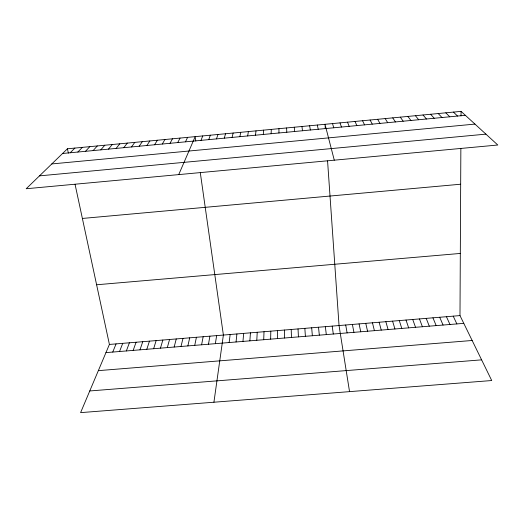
<?xml version="1.0" encoding="UTF-8"?>
<svg xmlns="http://www.w3.org/2000/svg" width="524" height="524" viewBox="0 0 524 524"><rect width="100%" height="100%" fill="white"/><g stroke="black" fill="none" stroke-linecap="round" stroke-linejoin="round"><path stroke-width="0.79" d="M277.582 338.583L277.602 330.598M75.056 184.304L109.411 344.438L80.604 412.63L491.722 380.535L459.987 315.592L460.858 148.534M461.028 115.902L461.055 111.37L67.432 148.783L26.2 188.745L497.8 145.017L461.055 111.37M270.646 339.146L270.803 331.161M263.716 339.716L264.011 331.718M271.124 133.718L271.288 129.408M256.793 340.279L257.232 332.275M249.869 340.849L250.446 332.832M263.297 134.465L263.644 130.135M242.959 341.412L243.673 333.395M236.049 341.976L236.907 333.952M255.483 135.205L256.007 130.856M229.152 342.539L230.147 334.502M213.923 402.222L223.388 335.059L200.299 172.691M215.364 343.672L216.641 335.615M247.675 135.945L248.376 131.583M208.48 344.235L209.895 336.172M201.602 344.792L203.155 336.729M239.874 136.685L240.752 132.31M194.732 345.355L196.421 337.279M187.867 345.919L189.695 337.836M232.086 137.419L233.141 133.03M181.009 346.482L182.974 338.386M174.158 347.039L176.254 338.936M167.313 347.602L169.547 339.493M224.298 138.159L225.53 133.758M160.468 348.159L162.84 340.043M153.637 348.715L156.139 340.593M216.523 138.893L217.932 134.478M146.805 349.279L149.451 341.144M139.98 349.836L142.764 341.694M208.755 139.633L210.334 135.199M133.168 350.392L136.083 342.244M126.356 350.949L129.402 342.794M119.551 351.506L122.734 343.344M200.993 140.367L202.749 135.919M112.752 352.062L116.066 343.895M178.73 174.603L195.17 136.64L195.793 141.035M185.489 141.834L187.599 137.36M177.754 142.567L180.033 138.081M170.025 143.301L172.475 138.794M162.296 144.035L164.929 139.515M154.58 144.768L157.383 140.229M146.877 145.495L149.851 140.949M139.174 146.229L142.318 141.663M131.478 146.956L134.799 142.377M123.795 147.683L127.286 143.091M116.118 148.41L119.78 143.805M108.448 149.137L112.28 144.519M100.785 149.864L104.787 145.233M93.128 150.591L97.3 145.941M85.478 151.312L89.827 146.655M77.84 152.039L82.353 147.362M70.209 152.759L74.893 148.069M62.579 153.486L465.358 115.313M51.791 163.94L474.947 124.096M39.49 175.868L485.918 134.137M82.379 218.449L460.675 184.219M96.612 284.774L460.308 253.439M109.411 344.438L459.987 315.592M105.953 352.619L463.779 323.354M98.342 370.645L472.15 340.489M89.755 390.963L481.615 359.85M453.43 112.097L457.557 116.053M445.819 112.817L449.762 116.793M438.215 113.538L441.981 117.527M430.623 114.265L434.2 118.267M423.032 114.985L426.431 119M415.447 115.706L418.669 119.741M407.875 116.426L410.914 120.474M400.303 117.147L403.166 121.208M392.745 117.861L395.424 121.941M385.186 118.581L387.695 122.675M377.64 119.295L379.966 123.409M370.101 120.016L372.25 124.136M362.569 120.73L364.54 124.869M453.214 316.149L456.869 323.917M446.455 316.706L449.965 324.487M355.043 121.444L356.837 125.596M439.702 317.262L443.062 325.05M432.948 317.819L436.171 325.614M426.202 318.369L429.287 326.177M347.523 122.157L349.141 126.33M419.469 318.926L422.403 326.74M412.735 319.483L415.532 327.297M340.017 122.871L341.452 127.057M406.002 320.033L408.661 327.86M399.281 320.59L401.797 328.424M392.568 321.14L394.939 328.98M332.511 123.585L333.775 127.784M385.854 321.69L388.088 329.544M379.153 322.247L381.243 330.1M334.279 160.18L325.011 124.299L325.325 128.76M372.453 322.797L374.405 330.664M365.759 323.347L367.573 331.22M317.315 125.033L318.225 129.258M67.432 148.783L68.362 153.113M359.071 323.898L360.741 331.777M352.39 324.448L353.923 332.34M345.709 324.998L347.104 332.897M309.625 125.76L310.352 130.004M349.534 391.638L339.041 325.542L327.566 160.894M332.19 326.111L333.303 334.024M301.942 126.494L302.492 130.751M325.345 326.675L326.314 334.594M318.507 327.231L319.339 335.163M311.675 327.795L312.363 335.74M294.272 127.221L294.639 131.491M304.85 328.358L305.394 336.31M298.032 328.921L298.431 336.873M286.602 127.948L286.792 132.238M291.213 329.478L291.475 337.443M284.408 330.041L284.525 338.013M278.945 128.681L278.951 132.978"/></g></svg>
